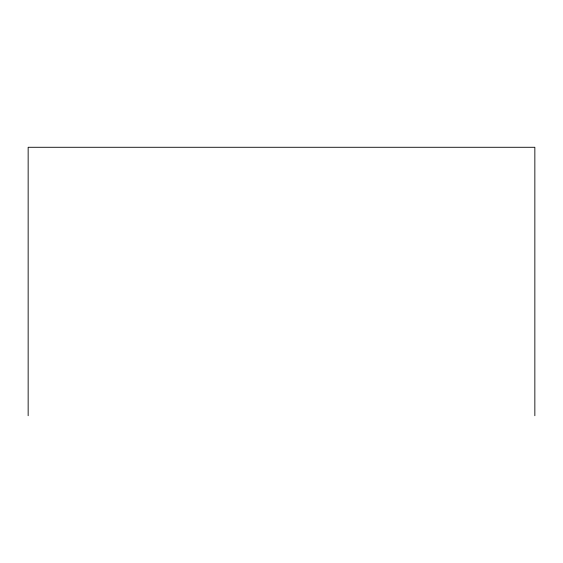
<?xml version="1.0" encoding="UTF-8"?>
<svg xmlns="http://www.w3.org/2000/svg" width="563" height="563" viewBox="0 0 563 563"><rect width="100%" height="100%" fill="white"/><g stroke="black" fill="none" stroke-linecap="round" stroke-linejoin="round"><path stroke-width="0.84" d="M534.85 415.719L534.85 147.281L28.15 147.281L28.15 415.719"/></g></svg>
